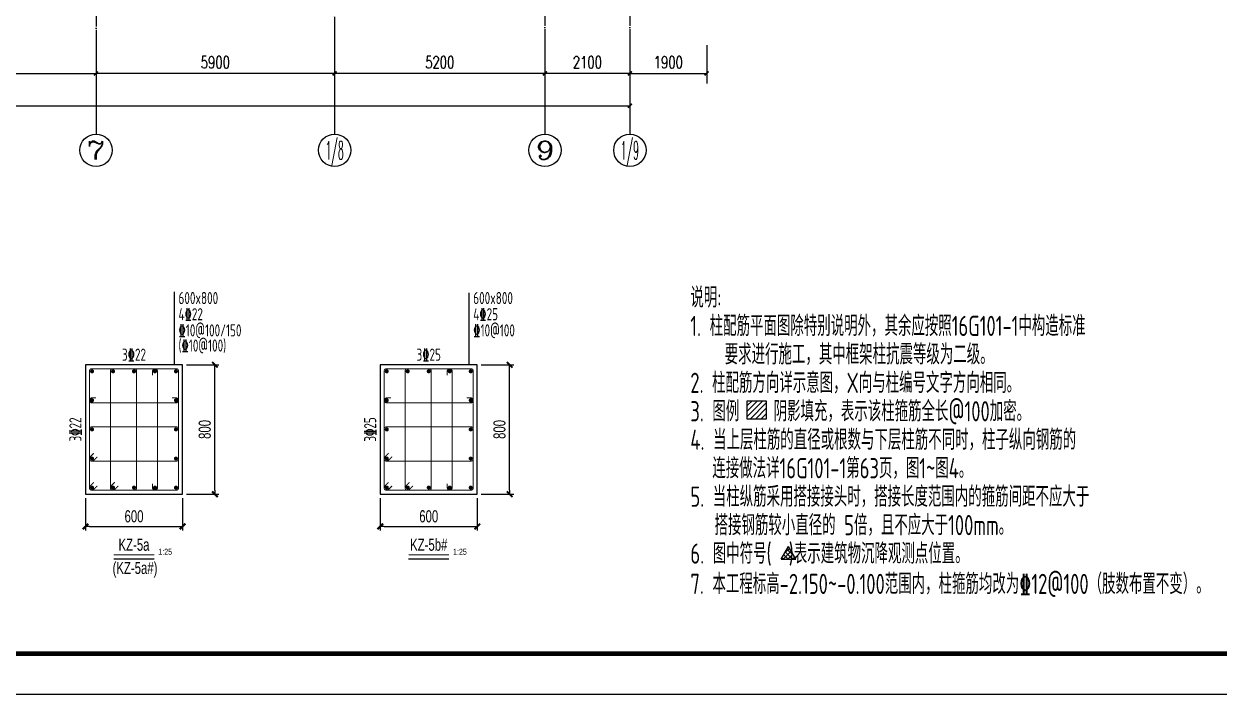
# Model space of a CAD drawing. Extents: x -441005 to 725361, y -182459 to 319313.
# Drawn here: x 9066 to 38620, y -133950 to -117375 of the extents above; entities that cross this region are included whole.
import ezdxf
from ezdxf.enums import TextEntityAlignment as Align

# ---------------------------------------------------------------- set-up
doc = ezdxf.new("R2010")
doc.units = 0
doc.header["$LTSCALE"] = 100
doc.linetypes.add('DOTE', pattern=[2.42, 2, -0.2, 0.02, -0.2])
doc.layers.get('0').update_dxf_attribs({"linetype": 'CONTINUOUS'})
doc.layers.get('Defpoints').update_dxf_attribs({"linetype": 'CONTINUOUS'})
for name, color, linetype in [('AXIS', 3, 'CONTINUOUS'), ('AXIS_TEXT', 7, 'CONTINUOUS'), ('DOTE', 8, 'DOTE'), ('link', 6, 'CONTINUOUS'), ('outline', 7, 'CONTINUOUS'), ('REIN', 1, 'CONTINUOUS'), ('S说明&图名', 4, 'CONTINUOUS'), ('z-计算配筋', 7, 'CONTINUOUS'), ('z-详图标注', 3, 'CONTINUOUS'), ('图框', 7, 'CONTINUOUS')]:
    doc.layers.add(name, color=color, linetype=linetype)
doc.styles.add('_TCH_AXIS', font='COMPLEX', dxfattribs={"bigfont": 'GBCBIG'})
doc.styles.add('_TCH_DIM_T3', font='simplex_.ttf', dxfattribs={"width": 0.705882, "bigfont": 'GBCBIG'})
doc.styles.add('BW_Dim', font='Bweng.shx', dxfattribs={"width": 0.7, "bigfont": 'hztxt.shx'})
doc.styles.add('BW_Label', font='Bweng.shx', dxfattribs={"width": 0.7, "bigfont": 'hztxt.shx'})
doc.styles.add('BW_Rein', font='Tssdeng.shx', dxfattribs={"width": 0.7, "bigfont": 'hztxt.shx'})
doc.styles.add('COMPLEX', font='COMPLEX')
doc.styles.add('TSSD_Rein', font='Tssdeng.shx', dxfattribs={"width": 0.7, "bigfont": '1.shx'})
doc.dimstyles.new('_TCH_ARCH&&100', dxfattribs={"dimtxt": 297.5, "dimasz": 100, "dimexe": 250, "dimexo": 300, "dimgap": 126.25, "dimtad": 1, "dimdec": 0, "dimzin": 0, "dimdsep": 46, "dimtxsty": '_TCH_DIM_T3', "dimblk": 'ARCHTICK', "dimcen": 0.09, "dimclrt": 7, "dimazin": 2, "dimtfac": 1, "dimtdec": 0, "dimtix": 1, "dimtmove": 2, "dimatfit": 3, "dimfxl": 0, "dimtolj": 1, "dimtzin": 0, "dimarcsym": 0})
doc.dimstyles.new('Cyz_25_100', dxfattribs={"dimtxt": 300, "dimasz": 100, "dimexe": 100, "dimexo": 100, "dimgap": 100, "dimtad": 1, "dimdec": 0, "dimlfac": 0.25, "dimzin": 0, "dimdsep": 46, "dimtxsty": 'BW_Dim', "dimblk": '_bwk', "dimcen": 0, "dimclrt": 7, "dimadec": 0, "dimazin": 0, "dimtfac": 1, "dimtdec": 0, "dimtix": 1, "dimtmove": 2, "dimatfit": 0, "dimfxl": 0, "dimtolj": 1, "dimtzin": 0, "dimarcsym": 0})

# ---------------------------------------------------------------- blocks, each defined once
blk = doc.blocks.new('A$C1D0B091C')
at = {"layer": 'S说明&图名'}
h = blk.add_hatch(dxfattribs=at)
h.set_pattern_fill('ANSI37', color=2, scale=25, style=0)
h.set_pattern_definition([(45, (18976.5, 49442.676), (-56.1266, 56.1266), []), (135, (18976.5, 49442.676), (-56.1266, -56.1266), [])])
h.paths.add_polyline_path([(181, 313), (0, 0), (362, 0)])
at = {"layer": 'S说明&图名', "color": 2}
for p, q in [((0, 0), (181, 313)), ((362, 0), (181, 313)), ((0, 0), (362, 0))]:
    blk.add_line(p, q, dxfattribs=at)
blk = doc.blocks.new('_AXISO')
blk.add_circle((0, 0), 0.5)
at = {"layer": 'AXIS_TEXT', "style": 'COMPLEX', "width": 1.041667}
blk.add_attdef('A', text='', height=0.56, dxfattribs=at).set_placement((-0.25, -0.28), (0.25, -0.28), align=Align.FIT)
blk = doc.blocks.new('_ArchTick')
at = {"color": 0, "linetype": 'ByBlock', "const_width": 0.4}
blk.add_lwpolyline([(-0.5, -0.5), (0.5, 0.5)], dxfattribs=at)
blk = doc.blocks.new('*D868')
at = {"layer": 'AXIS', "color": 0, "lineweight": -2}
for p, q in [((4600, -117900), (4600, -118850)), ((10850, -117900), (10850, -118850)), ((4600, -118600), (10850, -118600))]:
    blk.add_line(p, q, dxfattribs=at)
at = {"layer": 'Defpoints', "color": 0}
for p in [(4600, -117600), (10850, -117600), (10850, -118600)]:
    blk.add_point(p, dxfattribs=at)
at = {"layer": 'AXIS', "color": 0, "lineweight": -2, "xscale": 100, "yscale": 100, "zscale": 100, "rotation": 180}
blk.add_blockref('_ArchTick', (4600, -118600), dxfattribs=at)
at = {"layer": 'AXIS', "color": 0, "lineweight": -2, "xscale": 100, "yscale": 100, "zscale": 100}
blk.add_blockref('_ArchTick', (10850, -118600), dxfattribs=at)
at = {"layer": 'AXIS', "color": 7, "insert": (7725, -118325), "char_height": 297.5, "attachment_point": 5, "style": '_TCH_DIM_T3'}
blk.add_mtext('\\A1;6250', dxfattribs=at)
blk = doc.blocks.new('*D873')
at = {"layer": 'AXIS', "color": 0, "lineweight": -2}
for p, q in [((16750, -117900), (16750, -118850)), ((21950, -117900), (21950, -118850)), ((21950, -118600), (16750, -118600))]:
    blk.add_line(p, q, dxfattribs=at)
at = {"layer": 'Defpoints', "color": 0}
for p in [(16750, -117600), (21950, -117600), (16750, -118600)]:
    blk.add_point(p, dxfattribs=at)
at = {"layer": 'AXIS', "color": 0, "lineweight": -2, "xscale": 100, "yscale": 100, "zscale": 100, "rotation": 180}
blk.add_blockref('_ArchTick', (16750, -118600), dxfattribs=at)
at = {"layer": 'AXIS', "color": 0, "lineweight": -2, "xscale": 100, "yscale": 100, "zscale": 100}
blk.add_blockref('_ArchTick', (21950, -118600), dxfattribs=at)
at = {"layer": 'AXIS', "color": 7, "insert": (19350, -118325), "char_height": 297.5, "attachment_point": 5, "style": '_TCH_DIM_T3'}
blk.add_mtext('\\A1;5200', dxfattribs=at)
blk = doc.blocks.new('*D874')
at = {"layer": 'AXIS', "color": 0, "lineweight": -2}
for p, q in [((10850, -117900), (10850, -118850)), ((16750, -117900), (16750, -118850)), ((16750, -118600), (10850, -118600))]:
    blk.add_line(p, q, dxfattribs=at)
at = {"layer": 'Defpoints', "color": 0}
for p in [(10850, -117600), (16750, -117600), (10850, -118600)]:
    blk.add_point(p, dxfattribs=at)
at = {"layer": 'AXIS', "color": 0, "lineweight": -2, "xscale": 100, "yscale": 100, "zscale": 100, "rotation": 180}
blk.add_blockref('_ArchTick', (10850, -118600), dxfattribs=at)
at = {"layer": 'AXIS', "color": 0, "lineweight": -2, "xscale": 100, "yscale": 100, "zscale": 100}
blk.add_blockref('_ArchTick', (16750, -118600), dxfattribs=at)
at = {"layer": 'AXIS', "color": 7, "insert": (13800, -118325), "char_height": 297.5, "attachment_point": 5, "style": '_TCH_DIM_T3'}
blk.add_mtext('\\A1;5900', dxfattribs=at)
blk = doc.blocks.new('*D875')
at = {"layer": 'AXIS', "color": 0, "lineweight": -2}
for p, q in [((-29800, -117900), (-29800, -119650)), ((24050, -117900), (24050, -119650)), ((-29800, -119400), (24050, -119400))]:
    blk.add_line(p, q, dxfattribs=at)
at = {"layer": 'Defpoints', "color": 0}
for p in [(-29800, -117600), (24050, -117600), (24050, -119400)]:
    blk.add_point(p, dxfattribs=at)
at = {"layer": 'AXIS', "color": 0, "lineweight": -2, "xscale": 100, "yscale": 100, "zscale": 100, "rotation": 180}
blk.add_blockref('_ArchTick', (-29800, -119400), dxfattribs=at)
at = {"layer": 'AXIS', "color": 0, "lineweight": -2, "xscale": 100, "yscale": 100, "zscale": 100}
blk.add_blockref('_ArchTick', (24050, -119400), dxfattribs=at)
at = {"layer": 'AXIS', "color": 7, "insert": (-2875, -119125), "char_height": 297.5, "attachment_point": 5, "style": '_TCH_DIM_T3'}
blk.add_mtext('\\A1;53850', dxfattribs=at)
blk = doc.blocks.new('*D880')
at = {"layer": 'AXIS', "color": 0, "lineweight": -2}
for p, q in [((21950, -117900), (21950, -118850)), ((24050, -117900), (24050, -118850)), ((24050, -118600), (21950, -118600))]:
    blk.add_line(p, q, dxfattribs=at)
at = {"layer": 'Defpoints', "color": 0}
for p in [(21950, -117600), (24050, -117600), (21950, -118600)]:
    blk.add_point(p, dxfattribs=at)
at = {"layer": 'AXIS', "color": 0, "lineweight": -2, "xscale": 100, "yscale": 100, "zscale": 100, "rotation": 180}
blk.add_blockref('_ArchTick', (21950, -118600), dxfattribs=at)
at = {"layer": 'AXIS', "color": 0, "lineweight": -2, "xscale": 100, "yscale": 100, "zscale": 100}
blk.add_blockref('_ArchTick', (24050, -118600), dxfattribs=at)
at = {"layer": 'AXIS', "color": 7, "insert": (23000, -118325), "char_height": 297.5, "attachment_point": 5, "style": '_TCH_DIM_T3'}
blk.add_mtext('\\A1;2100', dxfattribs=at)
blk = doc.blocks.new('*D881')
at = {"layer": 'AXIS', "color": 0, "lineweight": -2}
for p, q in [((24050, -117900), (24050, -118850)), ((25950, -117900), (25950, -118850)), ((24050, -118600), (25950, -118600))]:
    blk.add_line(p, q, dxfattribs=at)
at = {"layer": 'Defpoints', "color": 0}
for p in [(24050, -117600), (25950, -117600), (25950, -118600)]:
    blk.add_point(p, dxfattribs=at)
at = {"layer": 'AXIS', "color": 0, "lineweight": -2, "xscale": 100, "yscale": 100, "zscale": 100, "rotation": 180}
blk.add_blockref('_ArchTick', (24050, -118600), dxfattribs=at)
at = {"layer": 'AXIS', "color": 0, "lineweight": -2, "xscale": 100, "yscale": 100, "zscale": 100}
blk.add_blockref('_ArchTick', (25950, -118600), dxfattribs=at)
at = {"layer": 'AXIS', "color": 7, "insert": (25000, -118325), "char_height": 297.5, "attachment_point": 5, "style": '_TCH_DIM_T3'}
blk.add_mtext('\\A1;1900', dxfattribs=at)
blk = doc.blocks.new('_bwk')
blk.add_line((-1, 0), (0, 0))
blk.add_lwpolyline([(-0.7, -0.7, 0.5, 0.5, 0), (0.7, 0.7, 0.5, 0.5, 0)], format="xyseb")
blk = doc.blocks.new('*D1193')
at = {"layer": 'Defpoints', "color": 0}
for p in [(20277, -125805), (21077, -125805), (20277, -129005)]:
    blk.add_point(p, dxfattribs=at)
at = {"layer": 'z-详图标注', "color": 0, "lineweight": -2}
for p, q in [((20377, -125805), (21177, -125805)), ((21077, -128905), (21077, -125905)), ((20377, -129005), (21177, -129005))]:
    blk.add_line(p, q, dxfattribs=at)
at = {"layer": 'z-详图标注', "color": 0, "lineweight": -2, "xscale": 100, "yscale": 100, "zscale": 100}
for p, rotation in [((21077, -125805), 90), ((21077, -129005), 270)]:
    blk.add_blockref('_bwk', p, dxfattribs=dict(at, rotation=rotation))
at = {"layer": 'z-详图标注', "color": 7, "insert": (20827, -127405), "char_height": 300, "attachment_point": 5, "rotation": 90, "style": 'BW_Dim'}
blk.add_mtext('\\A1;800', dxfattribs=at)
blk = doc.blocks.new('*D1194')
at = {"layer": 'Defpoints', "color": 0}
for p in [(17877, -129005), (20277, -129005), (20277, -129805)]:
    blk.add_point(p, dxfattribs=at)
at = {"layer": 'z-详图标注', "color": 0, "lineweight": -2}
for p, q in [((17877, -129105), (17877, -129905)), ((20277, -129105), (20277, -129905)), ((17977, -129805), (20177, -129805))]:
    blk.add_line(p, q, dxfattribs=at)
at = {"layer": 'z-详图标注', "color": 0, "lineweight": -2, "xscale": 100, "yscale": 100, "zscale": 100, "rotation": 180}
blk.add_blockref('_bwk', (17877, -129805), dxfattribs=at)
at = {"layer": 'z-详图标注', "color": 0, "lineweight": -2, "xscale": 100, "yscale": 100, "zscale": 100}
blk.add_blockref('_bwk', (20277, -129805), dxfattribs=at)
at = {"layer": 'z-详图标注', "color": 7, "insert": (19077, -129555), "char_height": 300, "attachment_point": 5, "style": 'BW_Dim'}
blk.add_mtext('\\A1;600', dxfattribs=at)
blk = doc.blocks.new('*D1195')
at = {"layer": 'Defpoints', "color": 0}
for p in [(12989, -125805), (13789, -125805), (12989, -129005)]:
    blk.add_point(p, dxfattribs=at)
at = {"layer": 'z-详图标注', "color": 0, "lineweight": -2}
for p, q in [((13089, -125805), (13889, -125805)), ((13789, -128905), (13789, -125905)), ((13089, -129005), (13889, -129005))]:
    blk.add_line(p, q, dxfattribs=at)
at = {"layer": 'z-详图标注', "color": 0, "lineweight": -2, "xscale": 100, "yscale": 100, "zscale": 100}
for p, rotation in [((13789, -125805), 90), ((13789, -129005), 270)]:
    blk.add_blockref('_bwk', p, dxfattribs=dict(at, rotation=rotation))
at = {"layer": 'z-详图标注', "color": 7, "insert": (13539, -127405), "char_height": 300, "attachment_point": 5, "rotation": 90, "style": 'BW_Dim'}
blk.add_mtext('\\A1;800', dxfattribs=at)
blk = doc.blocks.new('*D1176')
at = {"layer": 'Defpoints', "color": 0}
for p in [(10589, -129005), (12989, -129005), (12989, -129805)]:
    blk.add_point(p, dxfattribs=at)
at = {"layer": 'z-详图标注', "color": 0, "lineweight": -2}
for p, q in [((10589, -129105), (10589, -129905)), ((12989, -129105), (12989, -129905)), ((10689, -129805), (12889, -129805))]:
    blk.add_line(p, q, dxfattribs=at)
at = {"layer": 'z-详图标注', "color": 0, "lineweight": -2, "xscale": 100, "yscale": 100, "zscale": 100, "rotation": 180}
blk.add_blockref('_bwk', (10589, -129805), dxfattribs=at)
at = {"layer": 'z-详图标注', "color": 0, "lineweight": -2, "xscale": 100, "yscale": 100, "zscale": 100}
blk.add_blockref('_bwk', (12989, -129805), dxfattribs=at)
at = {"layer": 'z-详图标注', "color": 7, "insert": (11789, -129555), "char_height": 300, "attachment_point": 5, "style": 'BW_Dim'}
blk.add_mtext('\\A1;600', dxfattribs=at)
blk = doc.blocks.new('A2+1_2')
at = {"layer": '图框'}
blk.add_lwpolyline([(0, 0), (89100, 0), (89100, 42000), (0, 42000)], close=True, dxfattribs=at)
at = {"layer": '图框', "const_width": 120}
blk.add_lwpolyline([(2500, 1000), (88100, 1000), (88100, 41000), (2500, 41000)], close=True, dxfattribs=at)

msp = doc.modelspace()

# ---------------------------------------------------------------- hatches: boundary and pattern name
at = {"layer": 'S说明&图名'}
h = msp.add_hatch(dxfattribs=at)
h.set_pattern_fill('ANSI31', color=2, scale=30, style=0)
h.set_pattern_definition([(45, (-881076.67, -364825.38), (-67.351921, 67.351921), [])])
h.paths.add_polyline_path([(27422.8, -127147.2), (27422.8, -126694.2), (26950.9, -126694.2), (26950.9, -127147.2)])

# ---------------------------------------------------------------- linework, layer by layer
at = {"layer": 'AXIS'}
for p, q in [((10850, -117600), (10850, -120100)), ((16750, -117600), (16750, -120100)), ((21950, -117600), (21950, -120100)), ((24050, -117600), (24050, -120100))]:
    msp.add_line(p, q, dxfattribs=at)
at = {"layer": 'DOTE', "ltscale": 2}
for p, q in [((21950, -99600), (21950, -117600)), ((24050, -99600), (24050, -117600)), ((10850, -100100), (10850, -117600)), ((16750, -111400), (16750, -117600))]:
    msp.add_line(p, q, dxfattribs=at)
at = {"layer": 'link', "color": 1, "const_width": 25}
for points in [[(10882.9, -128799), (10791, -128890.9, -0.1989124), (10757.1, -128905), (10736.5, -128905, -0.4142136), (10688.5, -128857), (10688.5, -125953, -0.4142136), (10736.5, -125905), (12840.5, -125905, -0.4142136), (12888.5, -125953), (12888.5, -128857, -0.4142136), (12840.5, -128905), (10736.5, -128905, -0.4142136), (10688.5, -128857), (10688.5, -128836.5, -0.1989124), (10702.6, -128802.6), (10794.5, -128710.6)], [(18171.3, -128799), (18079.4, -128890.9, -0.1989124), (18045.5, -128905), (18024.9, -128905, -0.4142136), (17976.9, -128857), (17976.9, -125953, -0.4142136), (18024.9, -125905), (20128.9, -125905, -0.4142136), (20176.9, -125953), (20176.9, -128857, -0.4142136), (20128.9, -128905), (18024.9, -128905, -0.4142136), (17976.9, -128857), (17976.9, -128836.5, -0.1989124), (17991, -128802.6), (18082.9, -128710.6)]]:
    msp.add_lwpolyline(points, format="xyb", dxfattribs=at)
at = {"layer": 'link', "const_width": 25}
for points in [[(11401.7, -128799), (11309.7, -128890.9, -0.1989124), (11275.8, -128905), (11255.3, -128905, -0.4142136), (11207.3, -128857), (11207.3, -125953, -0.4142136), (11255.3, -125905), (11803, -125905, -0.4142136), (11851, -125953), (11851, -128857, -0.4142136), (11803, -128905), (11255.3, -128905, -0.4142136), (11207.3, -128857), (11207.3, -128836.5, -0.1989124), (11221.4, -128802.6), (11313.3, -128710.6)], [(12244.8, -126067.5), (12244.8, -125967.5, -1), (12369.8, -125967.5), (12369.8, -128842.5, -1), (12244.8, -128842.5), (12244.8, -128742.5)], [(18690.1, -128799), (18598.1, -128890.9, -0.1989124), (18564.2, -128905), (18543.7, -128905, -0.4142136), (18495.7, -128857), (18495.7, -125953, -0.4142136), (18543.7, -125905), (19091.4, -125905, -0.4142136), (19139.4, -125953), (19139.4, -128857, -0.4142136), (19091.4, -128905), (18543.7, -128905, -0.4142136), (18495.7, -128857), (18495.7, -128836.5, -0.1989124), (18509.8, -128802.6), (18601.7, -128710.6)], [(19533.2, -126067.5), (19533.2, -125967.5, -1), (19658.2, -125967.5), (19658.2, -128842.5, -1), (19533.2, -128842.5), (19533.2, -128742.5)], [(12726, -126623.7), (12826, -126623.7, -1), (12826, -126748.7), (10751, -126748.7, -1), (10751, -126623.7), (10851, -126623.7)], [(20014.4, -126623.7), (20114.4, -126623.7, -1), (20114.4, -126748.7), (18039.4, -126748.7, -1), (18039.4, -126623.7), (18139.4, -126623.7)], [(10794.5, -127991.9), (10702.6, -128083.8, 0.1989124), (10688.5, -128117.7), (10688.5, -128138.2, 0.4142136), (10736.5, -128186.2), (12840.5, -128186.2, 0.4142136), (12888.5, -128138.2), (12888.5, -127390.5, 0.4142136), (12840.5, -127342.5), (10736.5, -127342.5, 0.4142136), (10688.5, -127390.5), (10688.5, -128138.2, 0.4142136), (10736.5, -128186.2), (10757.1, -128186.2, 0.1989124), (10791, -128172.2), (10882.9, -128080.3)], [(18082.9, -127991.9), (17991, -128083.8, 0.1989124), (17976.9, -128117.7), (17976.9, -128138.2, 0.4142136), (18024.9, -128186.2), (20128.9, -128186.2, 0.4142136), (20176.9, -128138.2), (20176.9, -127390.5, 0.4142136), (20128.9, -127342.5), (18024.9, -127342.5, 0.4142136), (17976.9, -127390.5), (17976.9, -128138.2, 0.4142136), (18024.9, -128186.2), (18045.5, -128186.2, 0.1989124), (18079.4, -128172.2), (18171.3, -128080.3)]]:
    msp.add_lwpolyline(points, format="xyb", dxfattribs=at)
at = {"layer": 'outline'}
for points in [[(10588.5, -129005), (12988.5, -129005), (12988.5, -125805), (10588.5, -125805)], [(17876.9, -129005), (20276.9, -129005), (20276.9, -125805), (17876.9, -125805)]]:
    msp.add_lwpolyline(points, close=True, dxfattribs=at)
at = {"layer": 'REIN', "const_width": 50}
for points in [[(10726, -125967.5, 1), (10776, -125967.5, 1)], [(11244.8, -125967.5, 1), (11294.8, -125967.5, 1)], [(11763.5, -125967.5, 1), (11813.5, -125967.5, 1)], [(12282.3, -125967.5, 1), (12332.3, -125967.5, 1)], [(12801, -125967.5, 1), (12851, -125967.5, 1)], [(18014.4, -125967.5, 1), (18064.4, -125967.5, 1)], [(18533.2, -125967.5, 1), (18583.2, -125967.5, 1)], [(19051.9, -125967.5, 1), (19101.9, -125967.5, 1)], [(19570.7, -125967.5, 1), (19620.7, -125967.5, 1)], [(20089.4, -125967.5, 1), (20139.4, -125967.5, 1)], [(10726, -126686.2, 1), (10776, -126686.2, 1)], [(12801, -126686.2, 1), (12851, -126686.2, 1)], [(18014.4, -126686.2, 1), (18064.4, -126686.2, 1)], [(20089.4, -126686.2, 1), (20139.4, -126686.2, 1)], [(10726, -127405, 1), (10776, -127405, 1)], [(12801, -127405, 1), (12851, -127405, 1)], [(18014.4, -127405, 1), (18064.4, -127405, 1)], [(20089.4, -127405, 1), (20139.4, -127405, 1)], [(10726, -128123.7, 1), (10776, -128123.7, 1)], [(12801, -128123.7, 1), (12851, -128123.7, 1)], [(18014.4, -128123.7, 1), (18064.4, -128123.7, 1)], [(20089.4, -128123.7, 1), (20139.4, -128123.7, 1)], [(10726, -128842.5, 1), (10776, -128842.5, 1)], [(11244.8, -128842.5, 1), (11294.8, -128842.5, 1)], [(11763.5, -128842.5, 1), (11813.5, -128842.5, 1)], [(12282.3, -128842.5, 1), (12332.3, -128842.5, 1)], [(12801, -128842.5, 1), (12851, -128842.5, 1)], [(18014.4, -128842.5, 1), (18064.4, -128842.5, 1)], [(18533.2, -128842.5, 1), (18583.2, -128842.5, 1)], [(19051.9, -128842.5, 1), (19101.9, -128842.5, 1)], [(19570.7, -128842.5, 1), (19620.7, -128842.5, 1)], [(20089.4, -128842.5, 1), (20139.4, -128842.5, 1)]]:
    msp.add_lwpolyline(points, format="xyb", close=True, dxfattribs=at)
at = {"layer": 'S说明&图名'}
msp.add_lwpolyline([(26950.9, -126694.2), (27422.8, -126694.2), (27422.8, -127147.2), (26950.9, -127147.2)], close=True, dxfattribs=at)
at = {"layer": 'z-计算配筋'}
for p, q in [((12788.5, -125805), (12788.5, -124000)), ((20076.9, -125805), (20076.9, -124025)), ((11288.7, -130605), (12288.4, -130605)), ((18577.1, -130605), (19576.8, -130605))]:
    msp.add_line(p, q, dxfattribs=at)
at = {"layer": 'z-计算配筋', "const_width": 30}
for points in [[(11288.7, -130505), (12288.4, -130505)], [(18577.1, -130505), (19576.8, -130505)]]:
    msp.add_lwpolyline(points, dxfattribs=at)

# ---------------------------------------------------------------- block references
msp.add_blockref('A2+1_2', (-40300, -133950))
at = {"layer": 'AXIS'}
ref = msp.add_blockref('_AXISO', (10850, -120500), dxfattribs=dict(at, xscale=800, yscale=800, zscale=800))
ref.add_attrib('A', '7', dxfattribs={"layer": 'AXIS_TEXT', "height": 452.5, "style": '_TCH_AXIS', "width": 1.5}).set_placement((10623.7, -120726.3), (11076.3, -120726.3), align=Align.FIT)
ref = msp.add_blockref('_AXISO', (16750, -120500), dxfattribs=dict(at, xscale=800, yscale=800, zscale=800))
ref.add_attrib('A', '1/8', dxfattribs={"layer": 'AXIS_TEXT', "height": 452.55, "style": '_TCH_AXIS', "width": 0.411765}).set_placement((16523.7, -120726.3), (16976.3, -120726.3), align=Align.FIT)
ref = msp.add_blockref('_AXISO', (21950, -120500), dxfattribs=dict(at, xscale=800, yscale=800, zscale=800))
ref.add_attrib('A', '9', dxfattribs={"layer": 'AXIS_TEXT', "height": 452.5, "style": '_TCH_AXIS', "width": 1.5}).set_placement((21723.7, -120726.3), (22176.3, -120726.3), align=Align.FIT)
ref = msp.add_blockref('_AXISO', (24050, -120500), dxfattribs=dict(at, xscale=800, yscale=800, zscale=800))
ref.add_attrib('A', '1/9', dxfattribs={"layer": 'AXIS_TEXT', "height": 452.55, "style": '_TCH_AXIS', "width": 0.411765}).set_placement((23823.7, -120726.3), (24276.3, -120726.3), align=Align.FIT)
at = {"layer": 'S说明&图名'}
msp.add_blockref('A$C1D0B091C', (27790.9, -130615.2), dxfattribs=at)

# ---------------------------------------------------------------- texts
at = {"layer": 'S说明&图名', "style": 'TSSD_Rein', "width": 0.7}
for s, p in [('说明:', (25544.9, -124390.4)), ('1. 柱配筋平面图除特别说明外，其余应按照16G101-1中构造标准', (25544.9, -125094.2)), ('2. 柱配筋方向详示意图，X向与柱编号文字方向相同。', (25544.9, -126501.9)), ('3. 图例    阴影填充，表示该柱箍筋全长@100加密。', (25544.9, -127205.8)), ('4. 当上层柱筋的直径或根数与下层柱筋不同时，柱子纵向钢筋的', (25545.7, -127909.6)), ('5. 当柱纵筋采用搭接接头时，搭接长度范围内的箍筋间距不应大于', (25546.4, -129317.3)), ('搭接钢筋较小直径的 5倍，且不应大于100mm。', (26143.6, -130021.2)), ('6. 图中符号(  )表示建筑物沉降观测点位置。', (25546.8, -130725)), ('7. 本工程标高-2.150~-0.100范围内，柱箍筋均改为%%13212@100（肢数布置不变）。', (25546.8, -131475))]:
    msp.add_text(s, height=500, dxfattribs=at).set_placement(p)
at = {"layer": 'S说明&图名', "color": 1, "style": 'TSSD_Rein', "width": 0.7}
msp.add_text('    要求进行施工，其中框架柱抗震等级为二级。', height=500, dxfattribs=at).set_placement((25544.9, -125798.1))
at = {"layer": 'S说明&图名', "color": 6, "style": 'TSSD_Rein', "width": 0.7}
msp.add_text('连接做法详16G101-1第63页，图1~图4。', height=500, dxfattribs=at).set_placement((26088, -128613.5))
at = {"layer": 'z-计算配筋', "width": 0.7}
for s, height, style, p in [('600x800', 300, 'BW_Rein', (12888.5, -124305)), ('600x800', 300, 'BW_Rein', (20176.9, -124305)), ('4%%13222', 300, 'BW_Rein', (12888.5, -124705)), ('4%%13225', 300, 'BW_Rein', (20176.9, -124705)), ('%%13210@100/150', 300, 'BW_Rein', (12888.5, -125105)), ('%%13210@100', 300, 'BW_Rein', (20176.9, -125105)), ('(%%13210@100)', 300, 'BW_Rein', (12888.5, -125480)), ('1:25', 150, 'BW_Label', (12388.4, -130505)), ('1:25', 150, 'BW_Label', (19676.8, -130505))]:
    msp.add_text(s, height=height, dxfattribs=dict(at, style=style)).set_placement(p)
for s, style, p in [('3%%13222', 'BW_Rein', (11788.5, -125705)), ('3%%13225', 'BW_Rein', (19076.9, -125705)), ('KZ-5a', 'BW_Label', (11788.5, -130405)), ('KZ-5b#', 'BW_Label', (19076.9, -130405)), ('(KZ-5a#)', 'BW_Label', (11813.5, -130980))]:
    msp.add_text(s, height=300, dxfattribs=dict(at, style=style)).set_placement(p, align=Align.CENTER)
at = {"layer": 'z-计算配筋', "style": 'BW_Rein', "width": 0.7}
for s, p in [('3%%13222', (10488.5, -127405)), ('3%%13225', (17776.9, -127405))]:
    msp.add_text(s, height=300, rotation=90, dxfattribs=at).set_placement(p, align=Align.CENTER)

# ---------------------------------------------------------------- dimensions: what is measured, and where the dimension line sits
at = {"layer": 'AXIS'}
for p1, p2, distance, picture, middle in [((-29800, -117600), (24050, -117600), -1800, '*D875', (-2875, -119125)), ((4600, -117600), (10850, -117600), -1000, '*D868', (7725, -118325)), ((16750, -117600), (10850, -117600), 1000, '*D874', (13800, -118325)), ((21950, -117600), (16750, -117600), 1000, '*D873', (19350, -118325)), ((24050, -117600), (21950, -117600), 1000, '*D880', (23000, -118325))]:
    dim = msp.add_aligned_dim(p1=p1, p2=p2, distance=distance, dimstyle='_TCH_ARCH&&100', dxfattribs=at)
    dim.commit()
    dim.dimension.update_dxf_attribs({"geometry": picture, "text_midpoint": middle})
dim = msp.add_linear_dim(base=(25950, -118600), p1=(24050, -117600), p2=(25950, -117600), dimstyle='_TCH_ARCH&&100', dxfattribs=at)
dim.commit()
dim.dimension.update_dxf_attribs({"geometry": '*D881', "text_midpoint": (25000, -118325)})
at = {"layer": 'z-详图标注'}
for base, p1, p2, picture, middle in [((13788.5, -125805), (12988.5, -129005), (12988.5, -125805), '*D1195', (13538.5, -127405)), ((21076.9, -125805), (20276.9, -129005), (20276.9, -125805), '*D1193', (20826.9, -127405))]:
    dim = msp.add_linear_dim(base=base, p1=p1, p2=p2, angle=90, dimstyle='Cyz_25_100', dxfattribs=at)
    dim.commit()
    dim.dimension.update_dxf_attribs({"geometry": picture, "text_midpoint": middle})
for base, p1, p2, picture, middle in [((12988.5, -129805), (10588.5, -129005), (12988.5, -129005), '*D1176', (11788.5, -129555)), ((20276.9, -129805), (17876.9, -129005), (20276.9, -129005), '*D1194', (19076.9, -129555))]:
    dim = msp.add_linear_dim(base=base, p1=p1, p2=p2, dimstyle='Cyz_25_100', dxfattribs=at)
    dim.commit()
    dim.dimension.update_dxf_attribs({"geometry": picture, "text_midpoint": middle})

doc.saveas('drawing.dxf')
